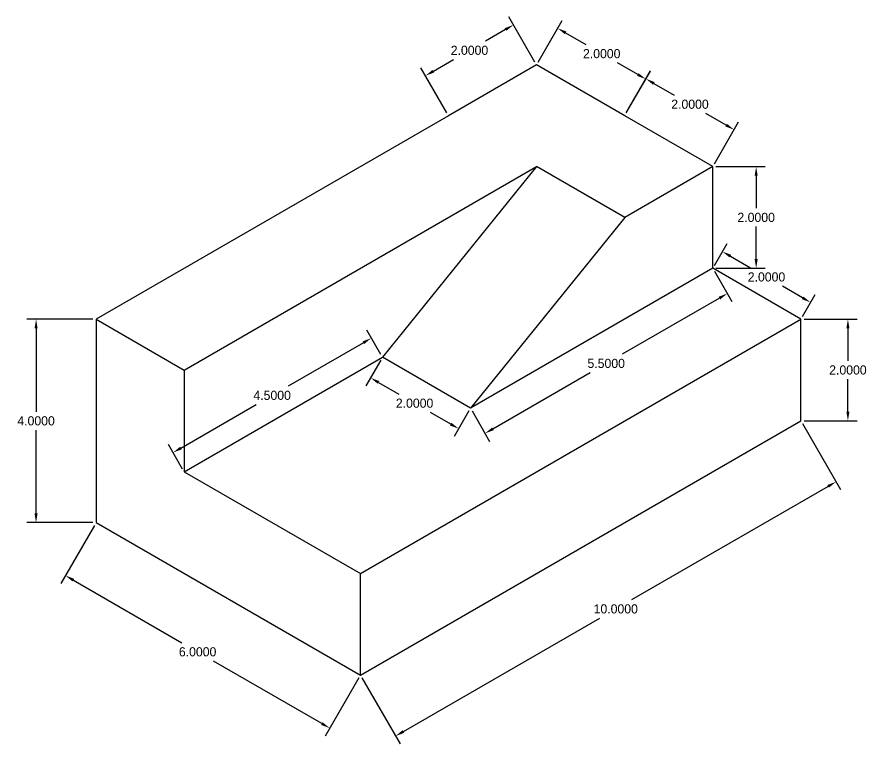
# Model space of a CAD drawing. Header units: inches. Extents: x 23 to 182, y 18 to 39.
# Drawn here: x 89.81 to 106.52, y 23.4 to 37.69 of the extents above; entities that cross this region are included whole.
import ezdxf

# ---------------------------------------------------------------- set-up
doc = ezdxf.new("R2010")
doc.units = ezdxf.units.IN
doc.header["$MEASUREMENT"] = 0
doc.dimstyles.get("Standard").update_dxf_attribs({"dimtxt": 0.18, "dimasz": 0.18, "dimexe": 0.18, "dimexo": 0.0625, "dimgap": 0.09, "dimtad": 0, "dimtih": 1, "dimtoh": 1, "dimdec": 4, "dimzin": 0, "dimdsep": 46, "dimtxsty": 'Standard', "dimcen": 0.09, "dimadec": 0, "dimazin": 0, "dimtfac": 1, "dimtdec": 4, "dimtofl": 0, "dimtmove": 0, "dimatfit": 3, "dimfxl": 1, "dimtolj": 1, "dimtzin": 0, "dimarcsym": 0})

# ---------------------------------------------------------------- blocks, each defined once
blk = doc.blocks.new('*D34')
at = {"color": 0, "lineweight": -2}
for p, q in [((91.334, 27.696), (90.675, 26.553)), ((90.921, 26.619), (93.051, 25.389)), ((95.805, 23.799), (93.675, 25.029)), ((96.531, 24.696), (95.871, 23.553))]:
    blk.add_line(p, q, dxfattribs=at)
at = {"color": 0}
for points in [[(90.936, 26.645), (90.906, 26.593), (90.765, 26.709)], [(95.82, 23.825), (95.79, 23.773), (95.961, 23.709)]]:
    blk.add_solid(points, dxfattribs=at)
at = {"layer": 'Defpoints', "color": 0}
for p in [(91.366, 27.75), (96.562, 24.75), (95.961, 23.709)]:
    blk.add_point(p, dxfattribs=at)
at = {"color": 0, "insert": (93.363, 25.209), "char_height": 0.18, "attachment_point": 5}
blk.add_mtext('\\A1;6.0000', dxfattribs=at)
blk = doc.blocks.new('*D35')
at = {"color": 0, "lineweight": -2}
for p, q in [((105.253, 29.696), (106.003, 28.398)), ((105.757, 28.463), (101.895, 26.233)), ((97.409, 23.643), (101.271, 25.873)), ((96.593, 24.696), (97.343, 23.398))]:
    blk.add_line(p, q, dxfattribs=at)
at = {"color": 0}
for points in [[(105.742, 28.489), (105.772, 28.437), (105.913, 28.553)], [(97.394, 23.669), (97.424, 23.617), (97.253, 23.553)]]:
    blk.add_solid(points, dxfattribs=at)
at = {"layer": 'Defpoints', "color": 0}
for p in [(105.222, 29.75), (105.913, 28.553), (96.562, 24.75)]:
    blk.add_point(p, dxfattribs=at)
at = {"color": 0, "insert": (101.583, 26.053), "char_height": 0.18, "attachment_point": 5}
blk.add_mtext('\\A1;10.0000', dxfattribs=at)
blk = doc.blocks.new('*D36')
at = {"color": 0, "lineweight": -2}
for p, q in [((105.285, 31.75), (106.327, 31.75)), ((106.147, 31.57), (106.147, 30.93)), ((106.147, 29.93), (106.147, 30.57)), ((105.285, 29.75), (106.327, 29.75))]:
    blk.add_line(p, q, dxfattribs=at)
at = {"color": 0}
for points in [[(106.117, 31.57), (106.177, 31.57), (106.147, 31.75)], [(106.117, 29.93), (106.177, 29.93), (106.147, 29.75)]]:
    blk.add_solid(points, dxfattribs=at)
at = {"layer": 'Defpoints', "color": 0}
for p in [(105.222, 31.75), (105.222, 29.75), (106.147, 29.75)]:
    blk.add_point(p, dxfattribs=at)
at = {"color": 0, "insert": (106.147, 30.75), "char_height": 0.18, "attachment_point": 5}
blk.add_mtext('\\A1;2.0000', dxfattribs=at)
blk = doc.blocks.new('*D37')
at = {"color": 0, "lineweight": -2}
for p, q in [((91.303, 31.75), (90.007, 31.75)), ((90.187, 31.57), (90.187, 29.93)), ((90.187, 27.93), (90.187, 29.57)), ((91.303, 27.75), (90.007, 27.75))]:
    blk.add_line(p, q, dxfattribs=at)
at = {"color": 0}
for points in [[(90.157, 31.57), (90.217, 31.57), (90.187, 31.75)], [(90.157, 27.93), (90.217, 27.93), (90.187, 27.75)]]:
    blk.add_solid(points, dxfattribs=at)
at = {"layer": 'Defpoints', "color": 0}
for p in [(91.366, 31.75), (90.187, 27.75), (91.366, 27.75)]:
    blk.add_point(p, dxfattribs=at)
at = {"color": 0, "insert": (90.187, 29.75), "char_height": 0.18, "attachment_point": 5}
blk.add_mtext('\\A1;4.0000', dxfattribs=at)
blk = doc.blocks.new('*D38')
at = {"color": 0, "lineweight": -2}
for p, q in [((99.995, 36.804), (99.483, 37.691)), ((99.417, 37.445), (99.019, 37.215)), ((97.997, 36.625), (98.395, 36.855)), ((98.263, 35.804), (97.751, 36.691))]:
    blk.add_line(p, q, dxfattribs=at)
at = {"color": 0}
for points in [[(99.402, 37.471), (99.432, 37.419), (99.573, 37.535)], [(97.982, 36.651), (98.012, 36.599), (97.841, 36.535)]]:
    blk.add_solid(points, dxfattribs=at)
at = {"layer": 'Defpoints', "color": 0}
for p in [(100.026, 36.75), (97.841, 36.535), (98.294, 35.75)]:
    blk.add_point(p, dxfattribs=at)
at = {"color": 0, "insert": (98.707, 37.035), "char_height": 0.18, "attachment_point": 5}
blk.add_mtext('\\A1;2.0000', dxfattribs=at)
blk = doc.blocks.new('*D39')
at = {"color": 0, "lineweight": -2}
for p, q in [((100.057, 36.804), (100.531, 37.625)), ((100.597, 37.379), (100.995, 37.149)), ((102.017, 36.559), (101.619, 36.789)), ((101.789, 35.804), (102.263, 36.625))]:
    blk.add_line(p, q, dxfattribs=at)
at = {"color": 0}
for points in [[(100.612, 37.405), (100.582, 37.353), (100.441, 37.469)], [(102.032, 36.585), (102.002, 36.533), (102.173, 36.469)]]:
    blk.add_solid(points, dxfattribs=at)
at = {"layer": 'Defpoints', "color": 0}
for p in [(100.026, 36.75), (102.173, 36.469), (101.758, 35.75)]:
    blk.add_point(p, dxfattribs=at)
at = {"color": 0, "insert": (101.307, 36.969), "char_height": 0.18, "attachment_point": 5}
blk.add_mtext('\\A1;2.0000', dxfattribs=at)
blk = doc.blocks.new('*D41')
at = {"color": 0, "lineweight": -2}
for p, q in [((101.789, 35.804), (102.266, 36.631)), ((102.332, 36.385), (102.731, 36.155)), ((103.753, 35.565), (103.354, 35.795)), ((103.521, 34.804), (103.998, 35.631))]:
    blk.add_line(p, q, dxfattribs=at)
at = {"color": 0}
for points in [[(102.347, 36.411), (102.317, 36.359), (102.176, 36.475)], [(103.768, 35.591), (103.738, 35.539), (103.908, 35.475)]]:
    blk.add_solid(points, dxfattribs=at)
at = {"layer": 'Defpoints', "color": 0}
for p in [(101.758, 35.75), (103.908, 35.475), (103.49, 34.75)]:
    blk.add_point(p, dxfattribs=at)
at = {"color": 0, "insert": (103.042, 35.975), "char_height": 0.18, "attachment_point": 5}
blk.add_mtext('\\A1;2.0000', dxfattribs=at)
blk = doc.blocks.new('*D42')
at = {"color": 0, "lineweight": -2}
for p, q in [((103.553, 34.75), (104.523, 34.75)), ((104.343, 34.57), (104.343, 33.93)), ((104.343, 32.93), (104.343, 33.57)), ((103.553, 32.75), (104.523, 32.75))]:
    blk.add_line(p, q, dxfattribs=at)
at = {"color": 0}
for points in [[(104.313, 34.57), (104.373, 34.57), (104.343, 34.75)], [(104.313, 32.93), (104.373, 32.93), (104.343, 32.75)]]:
    blk.add_solid(points, dxfattribs=at)
at = {"layer": 'Defpoints', "color": 0}
for p in [(103.49, 34.75), (103.49, 32.75), (104.343, 32.75)]:
    blk.add_point(p, dxfattribs=at)
at = {"color": 0, "insert": (104.343, 33.75), "char_height": 0.18, "attachment_point": 5}
blk.add_mtext('\\A1;2.0000', dxfattribs=at)
blk = doc.blocks.new('*D43')
at = {"color": 0, "lineweight": -2}
for p, q in [((103.521, 32.804), (103.77, 33.235)), ((103.836, 32.989), (104.234, 32.759)), ((105.256, 32.169), (104.858, 32.399)), ((105.253, 31.804), (105.502, 32.235))]:
    blk.add_line(p, q, dxfattribs=at)
at = {"color": 0}
for points in [[(103.851, 33.015), (103.821, 32.963), (103.68, 33.079)], [(105.271, 32.195), (105.241, 32.143), (105.412, 32.079)]]:
    blk.add_solid(points, dxfattribs=at)
at = {"layer": 'Defpoints', "color": 0}
for p in [(103.49, 32.75), (105.412, 32.079), (105.222, 31.75)]:
    blk.add_point(p, dxfattribs=at)
at = {"color": 0, "insert": (104.546, 32.579), "char_height": 0.18, "attachment_point": 5}
blk.add_mtext('\\A1;2.0000', dxfattribs=at)
blk = doc.blocks.new('*D44')
at = {"color": 0, "lineweight": -2}
for p, q in [((103.521, 32.696), (103.866, 32.098)), ((103.621, 32.164), (101.707, 31.059)), ((99.169, 29.594), (101.083, 30.699)), ((98.758, 29.946), (99.103, 29.348))]:
    blk.add_line(p, q, dxfattribs=at)
at = {"color": 0}
for points in [[(103.606, 32.19), (103.636, 32.138), (103.776, 32.254)], [(99.154, 29.62), (99.184, 29.568), (99.013, 29.504)]]:
    blk.add_solid(points, dxfattribs=at)
at = {"layer": 'Defpoints', "color": 0}
for p in [(103.49, 32.75), (98.727, 30), (99.013, 29.504)]:
    blk.add_point(p, dxfattribs=at)
at = {"color": 0, "insert": (101.395, 30.879), "char_height": 0.18, "attachment_point": 5}
blk.add_mtext('\\A1;5.5000', dxfattribs=at)
blk = doc.blocks.new('*D45')
at = {"color": 0, "lineweight": -2}
for p, q in [((96.964, 31.054), (96.687, 31.533)), ((96.621, 31.287), (95.14, 30.432)), ((93.036, 29.217), (94.517, 30.072)), ((93.066, 28.804), (92.79, 29.283))]:
    blk.add_line(p, q, dxfattribs=at)
at = {"color": 0}
for points in [[(96.606, 31.313), (96.636, 31.261), (96.777, 31.377)], [(93.021, 29.243), (93.051, 29.191), (92.88, 29.127)]]:
    blk.add_solid(points, dxfattribs=at)
at = {"layer": 'Defpoints', "color": 0}
for p in [(96.995, 31), (92.88, 29.127), (93.098, 28.75)]:
    blk.add_point(p, dxfattribs=at)
at = {"color": 0, "insert": (94.828, 30.252), "char_height": 0.18, "attachment_point": 5}
blk.add_mtext('\\A1;4.5000', dxfattribs=at)
blk = doc.blocks.new('*D46')
at = {"color": 0, "lineweight": -2}
for p, q in [((96.964, 30.946), (96.672, 30.441)), ((96.918, 30.507), (97.316, 30.277)), ((98.338, 29.687), (97.94, 29.917)), ((98.696, 29.946), (98.404, 29.441))]:
    blk.add_line(p, q, dxfattribs=at)
at = {"color": 0}
for points in [[(96.933, 30.533), (96.903, 30.481), (96.762, 30.597)], [(98.353, 29.713), (98.323, 29.661), (98.494, 29.597)]]:
    blk.add_solid(points, dxfattribs=at)
at = {"layer": 'Defpoints', "color": 0}
for p in [(96.995, 31), (98.727, 30), (98.494, 29.597)]:
    blk.add_point(p, dxfattribs=at)
at = {"color": 0, "insert": (97.628, 30.097), "char_height": 0.18, "attachment_point": 5}
blk.add_mtext('\\A1;2.0000', dxfattribs=at)

msp = doc.modelspace()

# ---------------------------------------------------------------- linework, layer by layer
for p, q in [((100.02593, 36.75), (98.29388, 35.75)), ((101.75798, 35.75), (100.02593, 36.75)), ((98.29388, 35.75), (91.36568, 31.75)), ((103.49004, 34.75), (101.75798, 35.75)), ((93.09773, 30.75), (100.02593, 34.75)), ((100.02593, 34.75), (96.99485, 31)), ((101.75798, 33.75), (100.02593, 34.75)), ((103.49004, 34.75), (101.75798, 33.75)), ((103.49004, 32.75), (103.49004, 34.75)), ((101.75798, 33.75), (98.7269, 30)), ((103.49004, 32.75), (98.7269, 30)), ((105.22209, 31.75), (103.49004, 32.75)), ((91.36568, 31.75), (91.36568, 27.75)), ((91.36568, 31.75), (93.09773, 30.75)), ((96.56183, 26.75), (105.22209, 31.75)), ((105.22209, 29.75), (105.22209, 31.75)), ((93.09773, 28.75), (96.99485, 31)), ((98.7269, 30), (96.99485, 31)), ((93.09773, 30.75), (93.09773, 28.75)), ((96.56183, 24.75), (105.22209, 29.75)), ((93.09773, 28.75), (96.56183, 26.75)), ((91.36568, 27.75), (96.56183, 24.75)), ((96.56183, 24.75), (96.56183, 26.75))]:
    msp.add_line(p, q)

# ---------------------------------------------------------------- dimensions: what is measured, and where the dimension line sits
for p1, p2, distance, picture, middle in [((100.02593, 36.75), (98.29388, 35.75), -0.90615, '*D38', (98.70684, 37.03475)), ((100.02593, 36.75), (101.75798, 35.75), 0.8306, '*D39', (101.30726, 36.96932)), ((101.75798, 35.75), (103.49004, 34.75), 0.83688, '*D41', (103.04245, 35.97476)), ((103.49004, 34.75), (103.49004, 32.75), 0.85266, '*D42', (104.3427, 33.75)), ((103.49004, 32.75), (105.22209, 31.75), 0.37992, '*D43', (104.54602, 32.57902)), ((103.49004, 32.75), (98.7269, 30), 0.57277, '*D44', (101.39485, 30.87897)), ((91.36568, 31.75), (91.36568, 27.75), -1.17864, '*D37', (90.18704, 29.75)), ((105.22209, 31.75), (105.22209, 29.75), 0.92488, '*D36', (106.14697, 30.75)), ((96.99485, 31), (93.09773, 28.75), -0.43576, '*D45', (94.82841, 30.25238)), ((96.99485, 31), (98.7269, 30), -0.46526, '*D46', (97.62824, 30.09708)), ((96.56183, 24.75), (105.22209, 29.75), -1.38163, '*D35', (101.58278, 26.05347)), ((91.36568, 27.75), (96.56183, 24.75), -1.2019, '*D34', (93.36281, 25.20913))]:
    dim = msp.add_aligned_dim(p1=p1, p2=p2, distance=distance, dimstyle='Standard')
    dim.commit()
    dim.dimension.update_dxf_attribs({"geometry": picture, "text_midpoint": middle})

doc.saveas('drawing.dxf')
